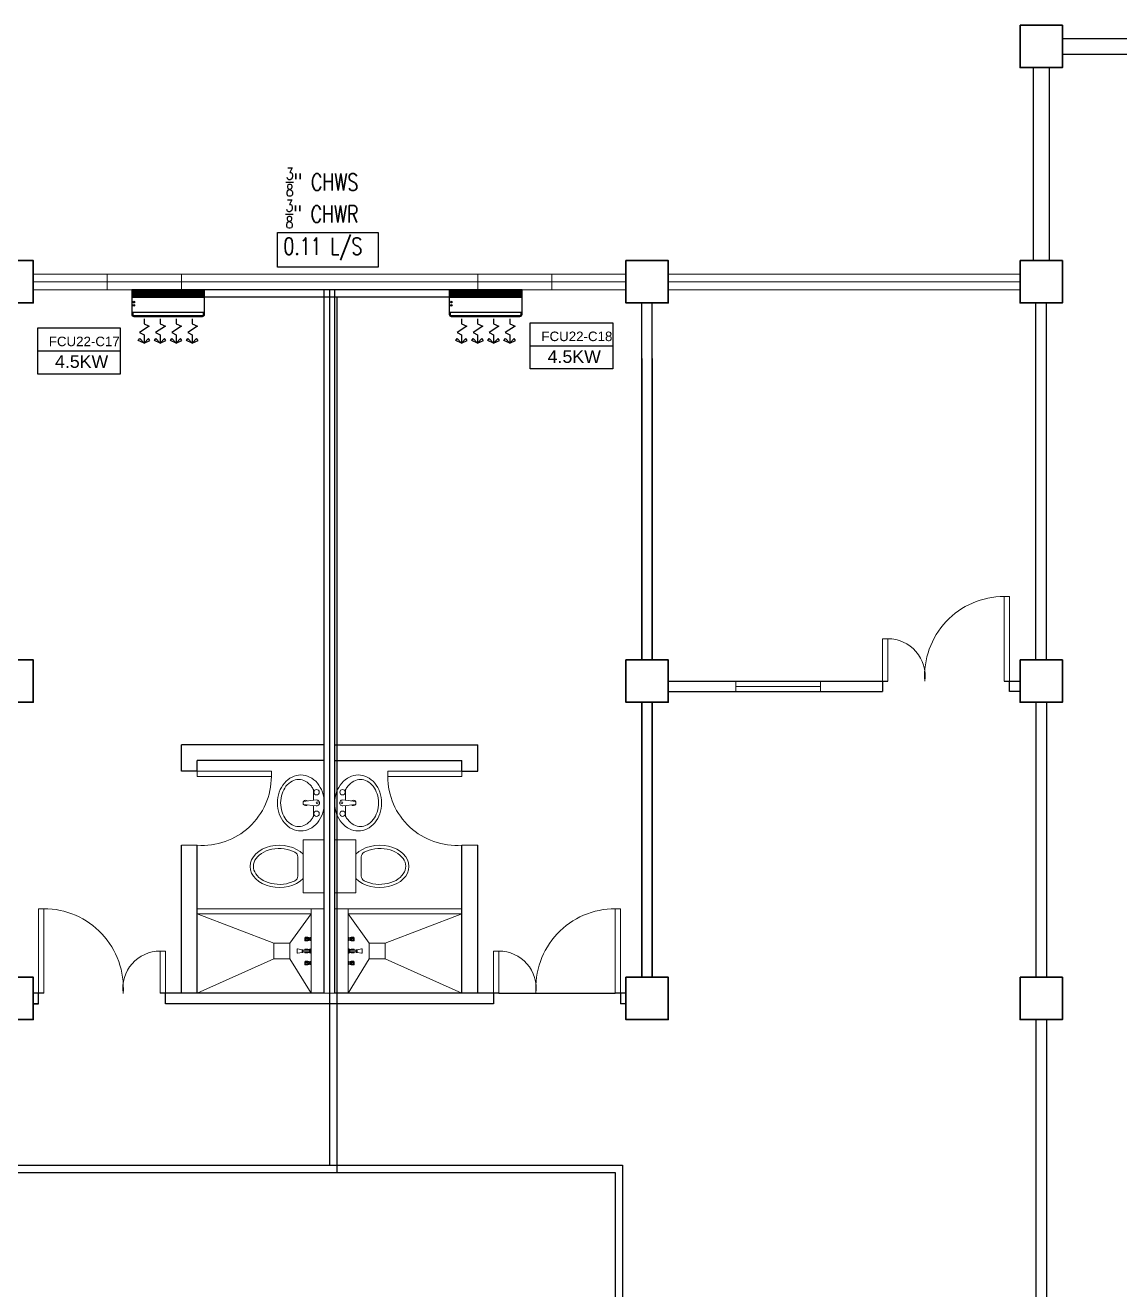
# Model space of a CAD drawing. Header units: millimetres. Extents: x 5 to 430, y 3 to 339.
# Drawn here: x 39.12 to 49.46, y 49.32 to 61.28 of the extents above; entities that cross this region are included whole.
import ezdxf

# ---------------------------------------------------------------- set-up
doc = ezdxf.new("R2010")
doc.units = ezdxf.units.MM
doc.header["$MEASUREMENT"] = 0
for name, color, linetype in [('AIR', 7, 'Continuous'), ('fcu line', 7, 'Continuous'), ('fcu return', 7, 'Continuous'), ('Legends', 7, 'Continuous'), ('pipe label', 7, 'Continuous')]:
    doc.layers.add(name, color=color, linetype=linetype)
doc.styles.add('Arch-Dim', font='simplex.shx', dxfattribs={"width": 0.75})
doc.styles.get("Standard").update_dxf_attribs({"font": 'arial.ttf'})

# ---------------------------------------------------------------- blocks, each defined once
blk = doc.blocks.new('CARRIER-S30-32 (FCD)')
at = {"layer": 'AIR'}
for p, q in [((0.825, -0.05), (-0.825, -0.05)), ((0.825, -0.075), (-0.825, -0.075)), ((0.825, -0.1), (-0.825, -0.1)), ((0.825, -0.125), (-0.825, -0.125)), ((0.825, -0.15), (-0.825, -0.15)), ((-0.6, -0.025), (-0.6, -0.175)), ((-0.4, -0.025), (-0.4, -0.175)), ((-0.2, -0.025), (-0.2, -0.175)), ((0, -0.025), (0, -0.175)), ((0.2, -0.025), (0.2, -0.175)), ((0.4, -0.025), (0.4, -0.175)), ((0.6, -0.025), (0.6, -0.175))]:
    blk.add_line(p, q, dxfattribs=at)
for points in [[(-0.8, -0.62), (0.8, -0.62, 0.414214), (0.85, -0.57), (0.85, 0), (-0.85, 0), (-0.85, -0.57, 0.414214)], [(-0.8, -0.595), (0.8, -0.595, 0.414214), (0.825, -0.57), (0.825, -0.525), (-0.825, -0.525), (-0.825, -0.57, 0.414214)]]:
    blk.add_lwpolyline(points, format="xyb", close=True, dxfattribs=at)
for points in [[(-0.825, -0.025), (0.825, -0.025), (0.825, -0.175), (-0.825, -0.175)], [(-0.664, -1.134), (-0.562, -1.239), (-0.697, -1.177)], [(-0.461, -1.134), (-0.562, -1.239), (-0.428, -1.177)], [(-0.289, -1.134), (-0.188, -1.239), (-0.322, -1.177)], [(-0.086, -1.134), (-0.188, -1.239), (-0.053, -1.177)], [(0.086, -1.134), (0.187, -1.239), (0.053, -1.177)], [(0.289, -1.134), (0.187, -1.239), (0.322, -1.177)], [(0.461, -1.134), (0.562, -1.239), (0.428, -1.177)], [(0.664, -1.134), (0.562, -1.239), (0.697, -1.177)]]:
    blk.add_lwpolyline(points, close=True, dxfattribs=at)
for points in [[(-0.562, -0.678), (-0.562, -0.794), (-0.44, -0.843), (-0.667, -0.996), (-0.562, -1.044), (-0.562, -1.239)], [(-0.188, -0.678), (-0.188, -0.794), (-0.065, -0.843), (-0.292, -0.996), (-0.188, -1.044), (-0.188, -1.239)], [(0.187, -0.678), (0.187, -0.794), (0.31, -0.843), (0.083, -0.996), (0.187, -1.044), (0.187, -1.239)], [(0.562, -0.678), (0.562, -0.794), (0.685, -0.843), (0.458, -0.996), (0.562, -1.044), (0.562, -1.239)]]:
    blk.add_lwpolyline(points, dxfattribs=at)
for centre in [(-0.8, -0.285), (-0.8, -0.36)]:
    blk.add_circle(centre, 0.0187, dxfattribs=at)

msp = doc.modelspace()

# ---------------------------------------------------------------- linework, layer by layer
at = {"color": 8, "linetype": 'ByBlock', "lineweight": 25}
for p, q in [((54.622, 61.151), (48.922, 61.151)), ((54.622, 61.001), (48.922, 61.001)), ((48.647, 60.878), (48.647, 59.053)), ((48.797, 60.878), (48.797, 59.053)), ((41.947, 52.126), (41.947, 58.776)), ((42.047, 52.126), (42.047, 58.776)), ((44.947, 55.278), (44.947, 58.653)), ((45.047, 55.278), (45.047, 58.653)), ((48.672, 55.278), (48.672, 58.653)), ((48.772, 55.278), (48.772, 58.653)), ((44.947, 58.128), (44.947, 55.278)), ((45.047, 58.128), (45.047, 55.278)), ((45.197, 55.078), (47.272, 55.078)), ((47.222, 55.078), (47.222, 54.978)), ((48.372, 55.078), (48.522, 55.078)), ((48.422, 54.978), (48.422, 55.078)), ((44.947, 54.878), (44.947, 52.278)), ((44.947, 52.278), (44.947, 54.878)), ((45.047, 54.878), (45.047, 52.278)), ((45.047, 52.278), (45.047, 54.878)), ((45.197, 54.978), (47.222, 54.978)), ((48.522, 54.978), (48.422, 54.978)), ((48.672, 54.878), (48.672, 52.278)), ((48.772, 54.878), (48.772, 52.278)), ((39.297, 52.126), (39.197, 52.126)), ((39.247, 52.026), (39.247, 52.126)), ((41.947, 52.126), (40.397, 52.126)), ((40.447, 52.026), (40.447, 52.126)), ((43.597, 52.126), (42.047, 52.126)), ((43.547, 52.126), (43.547, 52.026)), ((44.797, 52.126), (44.697, 52.126)), ((44.747, 52.126), (44.747, 52.026)), ((39.247, 52.026), (39.197, 52.026)), ((39.197, 52.026), (39.247, 52.026)), ((43.547, 52.026), (40.447, 52.026)), ((44.797, 52.026), (44.747, 52.026)), ((48.672, 51.878), (48.672, 49.254)), ((48.772, 51.878), (48.772, 49.254))]:
    msp.add_line(p, q, dxfattribs=at)
at = {"color": 8, "linetype": 'ByBlock', "lineweight": 9}
for p, q in [((39.197, 58.926), (39.197, 58.926)), ((39.96, 58.926), (39.197, 58.926)), ((40.597, 58.851), (39.197, 58.851)), ((39.897, 58.926), (39.897, 58.776)), ((39.96, 58.926), (41.16, 58.926)), ((40.597, 58.776), (40.597, 58.926)), ((40.597, 58.851), (43.397, 58.851)), ((41.16, 58.926), (42.072, 58.926)), ((42.835, 58.926), (42.072, 58.926)), ((44.035, 58.926), (42.835, 58.926)), ((43.397, 58.926), (43.397, 58.776)), ((44.797, 58.851), (43.397, 58.851)), ((44.035, 58.926), (44.797, 58.926)), ((44.097, 58.926), (44.097, 58.776)), ((45.197, 58.926), (48.522, 58.926)), ((45.197, 58.926), (45.197, 58.926)), ((48.522, 58.853), (45.197, 58.853)), ((39.96, 58.776), (39.197, 58.776)), ((39.96, 58.776), (41.16, 58.776)), ((41.16, 58.776), (42.072, 58.776)), ((42.835, 58.776), (42.072, 58.776)), ((44.035, 58.776), (42.835, 58.776)), ((44.035, 58.776), (44.797, 58.776)), ((45.197, 58.776), (48.522, 58.776)), ((47.297, 58.776), (47.447, 58.776)), ((41.947, 57.976), (41.947, 52.126)), ((42.047, 57.976), (42.047, 52.126)), ((46.235, 55.078), (45.835, 55.078)), ((45.835, 55.078), (45.835, 54.978)), ((46.635, 55.028), (45.835, 55.028)), ((46.635, 54.978), (46.635, 55.078)), ((45.835, 54.978), (46.635, 54.978)), ((48.422, 54.978), (48.522, 54.978)), ((41.947, 54.511), (41.947, 52.561)), ((41.822, 52.126), (41.822, 52.926)), ((42.172, 52.126), (42.172, 52.926)), ((41.822, 52.126), (40.747, 52.126)), ((42.047, 52.126), (41.947, 52.126))]:
    msp.add_line(p, q, dxfattribs=at)
at = {"color": 8, "linetype": 'ByBlock', "lineweight": 25, "ltscale": 0.3}
for p, q in [((40.597, 54.226), (40.597, 54.476)), ((41.947, 54.476), (40.597, 54.476)), ((42.047, 54.476), (43.397, 54.476)), ((43.397, 54.226), (43.397, 54.476)), ((40.747, 54.226), (40.747, 54.326)), ((41.947, 54.326), (40.747, 54.326)), ((42.047, 54.326), (43.247, 54.326)), ((43.247, 54.226), (43.247, 54.326)), ((40.747, 54.226), (40.597, 54.226)), ((43.247, 54.226), (43.397, 54.226)), ((40.597, 52.126), (40.597, 53.526)), ((40.747, 52.126), (40.747, 53.526)), ((43.247, 52.126), (43.247, 53.526)), ((43.397, 52.126), (43.397, 53.526))]:
    msp.add_line(p, q, dxfattribs=at)
at = {"color": 8, "lineweight": 9}
for p, q in [((41.749, 53.94), (41.871, 53.954)), ((42.245, 53.94), (42.123, 53.954)), ((41.749, 53.911), (41.871, 53.898)), ((42.245, 53.911), (42.123, 53.898)), ((41.747, 53.576), (41.947, 53.576)), ((41.747, 53.076), (41.747, 53.576)), ((41.947, 53.576), (41.947, 53.076)), ((42.247, 53.576), (42.047, 53.576)), ((42.047, 53.576), (42.047, 53.076)), ((42.247, 53.076), (42.247, 53.576)), ((41.697, 53.235), (41.697, 53.416)), ((42.297, 53.235), (42.297, 53.416)), ((41.947, 53.076), (41.747, 53.076)), ((42.047, 53.076), (42.247, 53.076)), ((41.763, 52.652), (41.765, 52.652)), ((41.763, 52.626), (41.763, 52.652)), ((41.763, 52.626), (41.765, 52.626)), ((41.765, 52.652), (41.767, 52.656)), ((41.765, 52.626), (41.765, 52.652)), ((41.765, 52.626), (41.767, 52.623)), ((41.767, 52.656), (41.789, 52.656)), ((41.767, 52.623), (41.767, 52.656)), ((41.767, 52.623), (41.789, 52.623)), ((41.775, 52.645), (41.788, 52.645)), ((41.776, 52.652), (41.788, 52.652)), ((41.775, 52.633), (41.788, 52.633)), ((41.776, 52.626), (41.788, 52.626)), ((41.789, 52.656), (41.793, 52.654)), ((41.789, 52.653), (41.789, 52.645)), ((41.789, 52.626), (41.789, 52.633)), ((41.789, 52.623), (41.793, 52.625)), ((41.795, 52.653), (41.8, 52.653)), ((41.795, 52.625), (41.8, 52.625)), ((41.8, 52.625), (41.8, 52.653)), ((41.8, 52.653), (41.803, 52.653)), ((41.8, 52.625), (41.803, 52.626)), ((41.803, 52.626), (41.803, 52.653)), ((41.815, 52.651), (41.803, 52.651)), ((41.815, 52.628), (41.803, 52.628)), ((41.821, 52.656), (41.815, 52.653)), ((41.815, 52.626), (41.815, 52.653)), ((41.821, 52.622), (41.815, 52.626)), ((41.821, 52.656), (41.822, 52.656)), ((41.821, 52.622), (41.821, 52.656)), ((41.821, 52.622), (41.822, 52.622)), ((41.822, 52.622), (41.822, 52.656)), ((42.173, 52.656), (42.172, 52.656)), ((42.172, 52.622), (42.172, 52.656)), ((42.173, 52.622), (42.172, 52.622)), ((42.173, 52.656), (42.18, 52.653)), ((42.173, 52.622), (42.173, 52.656)), ((42.173, 52.622), (42.18, 52.626)), ((42.18, 52.626), (42.18, 52.653)), ((42.18, 52.651), (42.191, 52.651)), ((42.18, 52.628), (42.191, 52.628)), ((42.191, 52.626), (42.191, 52.653)), ((42.194, 52.653), (42.191, 52.653)), ((42.194, 52.625), (42.191, 52.626)), ((42.2, 52.653), (42.194, 52.653)), ((42.194, 52.625), (42.194, 52.653)), ((42.2, 52.625), (42.194, 52.625)), ((42.205, 52.656), (42.201, 52.654)), ((42.205, 52.623), (42.201, 52.625)), ((42.227, 52.656), (42.205, 52.656)), ((42.205, 52.653), (42.205, 52.645)), ((42.205, 52.626), (42.205, 52.633)), ((42.227, 52.623), (42.205, 52.623)), ((42.219, 52.652), (42.206, 52.652)), ((42.219, 52.626), (42.206, 52.626)), ((42.219, 52.645), (42.207, 52.645)), ((42.219, 52.633), (42.207, 52.633)), ((42.229, 52.652), (42.227, 52.656)), ((42.227, 52.623), (42.227, 52.656)), ((42.229, 52.626), (42.227, 52.623)), ((42.231, 52.652), (42.229, 52.652)), ((42.229, 52.626), (42.229, 52.652)), ((42.231, 52.626), (42.229, 52.626)), ((42.231, 52.626), (42.231, 52.652)), ((41.69, 52.545), (41.69, 52.506)), ((41.737, 52.538), (41.695, 52.547)), ((41.737, 52.513), (41.695, 52.505)), ((41.737, 52.513), (41.737, 52.538)), ((41.737, 52.538), (41.744, 52.538)), ((41.737, 52.513), (41.737, 52.538)), ((41.744, 52.513), (41.737, 52.513)), ((41.744, 52.538), (41.744, 52.513)), ((41.807, 52.533), (41.744, 52.533)), ((41.744, 52.518), (41.807, 52.518)), ((41.763, 52.533), (41.763, 52.539)), ((41.763, 52.539), (41.765, 52.539)), ((41.763, 52.513), (41.763, 52.518)), ((41.763, 52.513), (41.765, 52.513)), ((41.765, 52.539), (41.767, 52.542)), ((41.765, 52.533), (41.765, 52.539)), ((41.765, 52.513), (41.765, 52.518)), ((41.765, 52.513), (41.767, 52.509)), ((41.767, 52.533), (41.767, 52.542)), ((41.767, 52.542), (41.789, 52.542)), ((41.767, 52.509), (41.767, 52.518)), ((41.767, 52.509), (41.789, 52.509)), ((41.776, 52.539), (41.788, 52.539)), ((41.776, 52.513), (41.788, 52.513)), ((41.789, 52.542), (41.793, 52.54)), ((41.789, 52.539), (41.789, 52.533)), ((41.789, 52.512), (41.789, 52.518)), ((41.789, 52.509), (41.793, 52.511)), ((41.795, 52.54), (41.8, 52.54)), ((41.795, 52.512), (41.8, 52.512)), ((41.8, 52.533), (41.8, 52.54)), ((41.8, 52.54), (41.803, 52.539)), ((41.8, 52.512), (41.8, 52.518)), ((41.8, 52.512), (41.803, 52.512)), ((41.803, 52.533), (41.803, 52.539)), ((41.807, 52.537), (41.803, 52.537)), ((41.803, 52.512), (41.803, 52.518)), ((41.807, 52.514), (41.803, 52.514)), ((41.807, 52.543), (41.807, 52.508)), ((41.816, 52.543), (41.807, 52.543)), ((41.807, 52.518), (41.807, 52.533)), ((41.807, 52.508), (41.816, 52.508)), ((41.822, 52.555), (41.816, 52.543)), ((41.816, 52.543), (41.816, 52.508)), ((41.816, 52.508), (41.816, 52.543)), ((41.816, 52.508), (41.822, 52.497)), ((41.822, 52.497), (41.822, 52.555)), ((42.172, 52.555), (42.178, 52.543)), ((42.172, 52.497), (42.172, 52.555)), ((42.178, 52.508), (42.172, 52.497)), ((42.178, 52.543), (42.178, 52.508)), ((42.178, 52.508), (42.178, 52.543)), ((42.178, 52.543), (42.188, 52.543)), ((42.188, 52.508), (42.178, 52.508)), ((42.188, 52.543), (42.188, 52.508)), ((42.188, 52.537), (42.191, 52.537)), ((42.188, 52.533), (42.25, 52.533)), ((42.188, 52.518), (42.188, 52.533)), ((42.25, 52.518), (42.188, 52.518)), ((42.188, 52.514), (42.191, 52.514)), ((42.194, 52.54), (42.191, 52.539)), ((42.191, 52.533), (42.191, 52.539)), ((42.191, 52.512), (42.191, 52.518)), ((42.194, 52.512), (42.191, 52.512)), ((42.194, 52.533), (42.194, 52.54)), ((42.2, 52.54), (42.194, 52.54)), ((42.194, 52.512), (42.194, 52.518)), ((42.2, 52.512), (42.194, 52.512)), ((42.205, 52.542), (42.201, 52.54)), ((42.205, 52.509), (42.201, 52.511)), ((42.227, 52.542), (42.205, 52.542)), ((42.205, 52.539), (42.205, 52.533)), ((42.205, 52.512), (42.205, 52.518)), ((42.227, 52.509), (42.205, 52.509)), ((42.219, 52.539), (42.206, 52.539)), ((42.219, 52.513), (42.206, 52.513)), ((42.227, 52.533), (42.227, 52.542)), ((42.229, 52.539), (42.227, 52.542)), ((42.227, 52.509), (42.227, 52.518)), ((42.229, 52.513), (42.227, 52.509)), ((42.229, 52.533), (42.229, 52.539)), ((42.231, 52.539), (42.229, 52.539)), ((42.229, 52.513), (42.229, 52.518)), ((42.231, 52.513), (42.229, 52.513)), ((42.231, 52.533), (42.231, 52.539)), ((42.231, 52.513), (42.231, 52.518)), ((42.257, 52.538), (42.25, 52.538)), ((42.25, 52.538), (42.25, 52.513)), ((42.25, 52.513), (42.257, 52.513)), ((42.257, 52.538), (42.299, 52.547)), ((42.257, 52.513), (42.257, 52.538)), ((42.257, 52.513), (42.257, 52.538)), ((42.257, 52.513), (42.299, 52.505)), ((42.304, 52.545), (42.304, 52.506)), ((41.763, 52.399), (41.763, 52.425)), ((41.763, 52.425), (41.765, 52.425)), ((41.763, 52.399), (41.765, 52.399)), ((41.765, 52.425), (41.767, 52.429)), ((41.765, 52.399), (41.765, 52.425)), ((41.765, 52.399), (41.767, 52.395)), ((41.767, 52.395), (41.767, 52.429)), ((41.767, 52.429), (41.789, 52.429)), ((41.767, 52.395), (41.789, 52.395)), ((41.776, 52.425), (41.788, 52.425)), ((41.776, 52.418), (41.788, 52.418)), ((41.776, 52.406), (41.788, 52.406)), ((41.776, 52.399), (41.788, 52.399)), ((41.789, 52.429), (41.793, 52.427)), ((41.789, 52.425), (41.789, 52.418)), ((41.789, 52.399), (41.789, 52.406)), ((41.789, 52.395), (41.793, 52.398)), ((41.795, 52.426), (41.8, 52.426)), ((41.795, 52.398), (41.8, 52.398)), ((41.8, 52.426), (41.803, 52.425)), ((41.8, 52.398), (41.8, 52.426)), ((41.8, 52.398), (41.803, 52.399)), ((41.803, 52.399), (41.803, 52.425)), ((41.815, 52.423), (41.803, 52.423)), ((41.815, 52.401), (41.803, 52.401)), ((41.821, 52.429), (41.815, 52.426)), ((41.815, 52.398), (41.815, 52.426)), ((41.821, 52.395), (41.815, 52.398)), ((41.821, 52.395), (41.821, 52.429)), ((41.821, 52.429), (41.822, 52.429)), ((41.821, 52.395), (41.822, 52.395)), ((41.822, 52.395), (41.822, 52.429)), ((42.172, 52.395), (42.172, 52.429)), ((42.173, 52.429), (42.172, 52.429)), ((42.173, 52.395), (42.172, 52.395)), ((42.173, 52.395), (42.173, 52.429)), ((42.173, 52.429), (42.18, 52.426)), ((42.173, 52.395), (42.18, 52.398)), ((42.18, 52.398), (42.18, 52.426)), ((42.18, 52.423), (42.191, 52.423)), ((42.18, 52.401), (42.191, 52.401)), ((42.194, 52.426), (42.191, 52.425)), ((42.191, 52.399), (42.191, 52.425)), ((42.194, 52.398), (42.191, 52.399)), ((42.194, 52.398), (42.194, 52.426)), ((42.2, 52.426), (42.194, 52.426)), ((42.2, 52.398), (42.194, 52.398)), ((42.205, 52.429), (42.201, 52.427)), ((42.205, 52.395), (42.201, 52.398)), ((42.227, 52.429), (42.205, 52.429)), ((42.205, 52.425), (42.205, 52.418)), ((42.205, 52.399), (42.205, 52.406)), ((42.227, 52.395), (42.205, 52.395)), ((42.219, 52.425), (42.206, 52.425)), ((42.219, 52.399), (42.206, 52.399)), ((42.219, 52.418), (42.207, 52.418)), ((42.219, 52.406), (42.207, 52.406)), ((42.227, 52.395), (42.227, 52.429)), ((42.229, 52.425), (42.227, 52.429)), ((42.229, 52.399), (42.227, 52.395)), ((42.229, 52.399), (42.229, 52.425)), ((42.231, 52.425), (42.229, 52.425)), ((42.231, 52.399), (42.229, 52.399)), ((42.231, 52.399), (42.231, 52.425))]:
    msp.add_line(p, q, dxfattribs=at)
at = {"color": 8, "linetype": 'ByBlock', "lineweight": 9, "ltscale": 0.3}
for p, q in [((40.747, 53.526), (40.597, 53.526)), ((43.247, 53.526), (43.397, 53.526)), ((41.472, 52.601), (40.747, 52.876)), ((41.622, 52.601), (41.822, 52.876)), ((42.372, 52.601), (42.172, 52.876)), ((42.522, 52.601), (43.247, 52.876)), ((41.472, 52.451), (40.747, 52.126)), ((41.622, 52.451), (41.822, 52.126)), ((42.372, 52.451), (42.172, 52.126)), ((42.522, 52.451), (43.247, 52.126))]:
    msp.add_line(p, q, dxfattribs=at)
at = {"color": 8, "lineweight": 25}
msp.add_line((43.597, 52.126), (44.697, 52.126), dxfattribs=at)
at = {"color": 8, "linetype": 'ByBlock', "lineweight": 35}
for points in [[(48.522, 61.278), (48.922, 61.278), (48.922, 60.878), (48.522, 60.878)], [(38.797, 59.053), (39.197, 59.053), (39.197, 58.653), (38.797, 58.653)], [(44.797, 59.053), (45.197, 59.053), (45.197, 58.653), (44.797, 58.653)], [(48.522, 59.053), (48.922, 59.053), (48.922, 58.653), (48.522, 58.653)], [(38.797, 55.278), (39.197, 55.278), (39.197, 54.878), (38.797, 54.878)], [(44.797, 55.278), (45.197, 55.278), (45.197, 54.878), (44.797, 54.878)], [(48.522, 55.278), (48.922, 55.278), (48.922, 54.878), (48.522, 54.878)], [(38.797, 52.278), (39.197, 52.278), (39.197, 51.878), (38.797, 51.878)], [(44.797, 52.278), (45.197, 52.278), (45.197, 51.878), (44.797, 51.878)], [(48.522, 52.278), (48.922, 52.278), (48.922, 51.878), (48.522, 51.878)]]:
    msp.add_lwpolyline(points, close=True, dxfattribs=at)
at = {"color": 8, "lineweight": 13, "ltscale": 0.03}
for points in [[(48.372, 55.078), (48.422, 55.078), (48.422, 55.878), (48.372, 55.878)], [(47.222, 55.078), (47.272, 55.078), (47.272, 55.478), (47.222, 55.478)], [(40.747, 54.226), (40.747, 54.176), (41.447, 54.176), (41.447, 54.226)], [(43.247, 54.226), (43.247, 54.176), (42.547, 54.176), (42.547, 54.226)], [(39.297, 52.126), (39.247, 52.126), (39.247, 52.926), (39.297, 52.926)], [(44.697, 52.126), (44.747, 52.126), (44.747, 52.926), (44.697, 52.926)], [(40.447, 52.126), (40.397, 52.126), (40.397, 52.526), (40.447, 52.526)], [(43.547, 52.126), (43.597, 52.126), (43.597, 52.526), (43.547, 52.526)]]:
    msp.add_lwpolyline(points, close=True, dxfattribs=at)
at = {"color": 8, "lineweight": 9}
msp.add_lwpolyline([(45.835, 55.078), (46.635, 55.078), (46.635, 54.978), (45.835, 54.978)], close=True, dxfattribs=at)
for points in [[(41.726, 53.661, -0.11576), (41.644, 53.68, -0.104047), (41.57, 53.738, -0.090875), (41.522, 53.822, -0.083344), (41.505, 53.926, -0.083344), (41.522, 54.029, -0.090875), (41.57, 54.113, -0.104047), (41.644, 54.171, -0.11576), (41.726, 54.191, -0.11576), (41.809, 54.171, -0.104047), (41.882, 54.113, -0.090875), (41.93, 54.029, -0.083344), (41.947, 53.926, -0.083344), (41.93, 53.822, -0.090875), (41.882, 53.738, -0.104047), (41.809, 53.68, -0.11576)], [(42.268, 53.661, 0.11576), (42.351, 53.68, 0.104047), (42.424, 53.738, 0.090875), (42.472, 53.822, 0.083344), (42.489, 53.926, 0.083344), (42.472, 54.029, 0.090875), (42.424, 54.113, 0.104047), (42.351, 54.171, 0.11576), (42.268, 54.191, 0.11576), (42.186, 54.171, 0.104047), (42.112, 54.113, 0.090875), (42.064, 54.029, 0.083344), (42.047, 53.926, 0.083344), (42.064, 53.822, 0.090875), (42.112, 53.738, 0.104047), (42.186, 53.68, 0.11576)]]:
    msp.add_lwpolyline(points, format="xyb", close=True, dxfattribs=at)
for points in [[(41.705, 53.703, -0.124838), (41.643, 53.719, -0.105788), (41.585, 53.768, -0.086697), (41.549, 53.838, -0.076776), (41.535, 53.926, -0.076776), (41.549, 54.013, -0.086697), (41.585, 54.083, -0.105788), (41.643, 54.132, -0.124838), (41.705, 54.148, -0.124838), (41.768, 54.132, -0.105788), (41.825, 54.083, -0.040067), (41.845, 54.052), (41.845, 53.95, -0.040067)], [(42.289, 53.703, 0.124838), (42.352, 53.719, 0.105788), (42.409, 53.768, 0.086697), (42.446, 53.838, 0.076776), (42.459, 53.926, 0.076776), (42.446, 54.013, 0.086697), (42.409, 54.083, 0.105788), (42.352, 54.132, 0.124838), (42.289, 54.148, 0.124838), (42.227, 54.132, 0.105788), (42.169, 54.083, 0.040067), (42.149, 54.052), (42.149, 53.95, 0.040067)], [(41.845, 53.901), (41.845, 53.799, -0.040067), (41.825, 53.768, -0.105788), (41.768, 53.719, -0.124838), (41.705, 53.703, -0.124838)], [(42.149, 53.901), (42.149, 53.799, 0.040067), (42.169, 53.768, 0.105788), (42.227, 53.719, 0.124838), (42.289, 53.703, 0.124838)]]:
    msp.add_lwpolyline(points, format="xyb", dxfattribs=at)
at = {"color": 8, "linetype": 'ByBlock', "lineweight": 9, "ltscale": 0.3}
for points in [[(41.822, 52.876), (40.747, 52.876), (40.747, 52.926), (41.947, 52.926), (41.947, 52.926)], [(42.172, 52.876), (43.247, 52.876), (43.247, 52.926), (42.047, 52.926), (42.047, 52.926)]]:
    msp.add_lwpolyline(points, dxfattribs=at)
at = {"color": 8, "linetype": 'ByBlock', "lineweight": 9, "ltscale": 0.03}
for points in [[(41.622, 52.601), (41.622, 52.451), (41.472, 52.451), (41.472, 52.601)], [(42.372, 52.601), (42.372, 52.451), (42.522, 52.451), (42.522, 52.601)]]:
    msp.add_lwpolyline(points, close=True, dxfattribs=at)
at = {"color": 8, "lineweight": 9}
for centre, radius in [((41.874, 54.027), 0.0255), ((42.12, 54.027), 0.0255), ((41.881, 53.926), 0.0095), ((42.114, 53.926), 0.0095), ((41.874, 53.824), 0.0255), ((42.12, 53.824), 0.0255)]:
    msp.add_circle(centre, radius, dxfattribs=at)
at = {"color": 8, "lineweight": 13, "ltscale": 0.03}
for centre, radius, start, end in [((48.372, 55.126), 0.752, 90, 183.6952), ((47.272, 55.125), 0.353, 352.3719, 90), ((40.795, 54.176), 0.652, 265.7578, 0), ((43.199, 54.176), 0.652, 180, 274.2422), ((39.297, 52.174), 0.752, 356.3048, 90), ((44.697, 52.174), 0.752, 90, 183.6952), ((40.397, 52.173), 0.353, 90, 187.6281), ((43.597, 52.173), 0.353, 352.3719, 90)]:
    msp.add_arc(centre, radius, start, end, dxfattribs=at)
at = {"color": 8, "lineweight": 9}
for centre, radius, start, end in [((41.772, 53.926), 0.025, 161.3793, 198.6207), ((41.843, 53.926), 0.0948, 171.2026, 188.7974), ((41.772, 53.926), 0.025, 48.7978, 143.6932), ((41.874, 53.926), 0.028, 263.7545, 96.2455), ((42.12, 53.926), 0.028, 83.7545, 276.2455), ((42.222, 53.926), 0.025, 36.3068, 131.2022), ((42.151, 53.926), 0.0948, 351.2026, 8.7974), ((42.222, 53.926), 0.025, 341.3793, 18.6207), ((41.772, 53.926), 0.025, 216.3068, 311.2022), ((42.222, 53.926), 0.025, 228.7978, 323.6932), ((41.647, 53.416), 0.05, 0, 61.9916), ((42.347, 53.416), 0.05, 118.0084, 180), ((41.647, 53.235), 0.05, 298.1501, 0), ((42.347, 53.235), 0.05, 180, 241.8499)]:
    msp.add_arc(centre, radius, start, end, dxfattribs=at)
at = {"color": 8, "lineweight": 9, "extrusion": (0, 0, -1)}
msp.add_ellipse((41.522, 53.326), major_axis=(0.275, 0), ratio=0.727273, start_param=0.612555, end_param=5.670631, dxfattribs=at)
at = {"color": 8, "lineweight": 9}
for centre, major_axis, ratio, start_param, end_param in [((42.472, 53.326), (-0.275, 0), 0.727273, 0.612555, 5.670631), ((42.2, 52.657), (-0.00268, 0.00268), 1, 2.356082, 2.850023), ((42.204, 52.639), (-0.00268, 0.00268), 1, 0.203142, 1.36743), ((42.2, 52.622), (-0.00268, 0.00268), 1, -1.279452, -0.785511), ((42.212, 52.635), (-0.00887, 0.00887), 1, -0.157871, 0.203142), ((42.212, 52.644), (0.00887, 0.00887), 1, 2.938226, 3.299239), ((42.212, 52.668), (-0.0118, 0.0118), 1, 1.703115, 1.83534), ((42.212, 52.611), (-0.0118, 0.0118), 1, -0.264769, -0.132543), ((42.206, 52.656), (-0.00268, 0.00268), 1, 1.728443, 2.356082), ((42.207, 52.642), (0.00268, 0.00268), 1, 0.785286, 1.412925), ((42.207, 52.637), (0.00268, 0.00268), 1, 3.299239, 3.926878), ((42.206, 52.622), (0.00268, 0.00268), 1, 0.785286, 1.412925), ((42.218, 52.665), (-0.00896, 0.00896), 1, 2.418785, 3.129871), ((42.218, 52.635), (0.00738, 0.00738), 1, 6.21008, 6.994878), ((42.218, 52.644), (0.00738, 0.00738), 1, 4.000472, 4.78527), ((42.218, 52.614), (-0.00896, 0.00896), 1, -1.559299, -0.848214), ((42.223, 52.639), (-0.00268, 0.00268), 1, 3.214474, 4.639283), ((41.693, 52.508), (0.00268, 0.00268), 1, 2.92514, 4.295202), ((42.2, 52.543), (0.00268, 0.00268), 1, 3.926878, 4.42082), ((42.2, 52.508), (-0.00268, 0.00268), 1, -1.279452, -0.785511), ((42.212, 52.554), (0.0118, 0.0118), 1, 3.273911, 3.406137), ((42.212, 52.497), (0.0118, 0.0118), 1, 1.306028, 1.438253), ((42.206, 52.543), (0.00268, 0.00268), 1, 3.299239, 3.926878), ((42.206, 52.509), (-0.00268, 0.00268), 1, -0.785511, -0.157871), ((42.218, 52.551), (-0.00896, 0.00896), 1, 2.418785, 3.129871), ((42.218, 52.5), (0.00896, 0.00896), 1, 0.011497, 0.722582), ((42.301, 52.543), (0.00268, 0.00268), 1, 6.066508, 7.43657), ((42.2, 52.43), (0.00268, 0.00268), 1, 3.926878, 4.42082), ((42.204, 52.412), (-0.00268, 0.00268), 1, 0.203142, 1.36743), ((42.2, 52.394), (0.00268, 0.00268), 1, 0.291344, 0.785286), ((42.212, 52.407), (0.00887, 0.00887), 1, 1.412925, 1.773938), ((42.212, 52.417), (-0.00887, 0.00887), 1, 1.36743, 1.728443), ((42.212, 52.44), (-0.0118, 0.0118), 1, 1.703115, 1.83534), ((42.212, 52.384), (-0.0118, 0.0118), 1, -0.264769, -0.132543), ((42.206, 52.429), (0.00268, 0.00268), 1, 3.299239, 3.926878), ((42.207, 52.414), (0.00268, 0.00268), 1, 0.785286, 1.412925), ((42.207, 52.41), (0.00268, 0.00268), 1, 3.299239, 3.926878), ((42.206, 52.395), (-0.00268, 0.00268), 1, -0.785511, -0.157871), ((42.218, 52.438), (0.00896, 0.00896), 1, 3.989582, 4.700667), ((42.218, 52.408), (-0.00738, 0.00738), 1, 4.639283, 5.424081), ((42.218, 52.416), (0.00738, 0.00738), 1, 4.000472, 4.78527), ((42.218, 52.386), (-0.00896, 0.00896), 1, -1.559299, -0.848214), ((42.223, 52.412), (0.00268, 0.00268), 1, 4.78527, 6.21008)]:
    msp.add_ellipse(centre, major_axis=major_axis, ratio=ratio, start_param=start_param, end_param=end_param, dxfattribs=at)
at = {"color": 8, "lineweight": 9, "extrusion": (-2.88216e-41, 4.99074e-41, -1)}
for centre, major_axis, start_param, end_param in [((41.771, 52.639), (-0.00268, 0.00268), 4.78527, 6.21008), ((41.776, 52.665), (0.00896, 0.00896), 2.418785, 3.129871), ((41.776, 52.635), (0.00738, 0.00738), 4.639283, 5.424081), ((41.776, 52.644), (-0.00738, 0.00738), 4.000472, 4.78527), ((41.776, 52.614), (-0.00896, 0.00896), 0.011497, 0.722582), ((41.788, 52.656), (0.00268, 0.00268), 1.728443, 2.356082), ((41.788, 52.642), (-0.00268, 0.00268), 0.785286, 1.412925), ((41.788, 52.637), (-0.00268, 0.00268), 3.299239, 3.926878), ((41.788, 52.622), (0.00268, 0.00268), -0.785511, -0.157871), ((41.782, 52.668), (-0.0118, 0.0118), 3.273911, 3.406137), ((41.783, 52.635), (0.00887, 0.00887), -0.157871, 0.203142), ((41.783, 52.644), (0.00887, 0.00887), 1.36743, 1.728443), ((41.782, 52.611), (-0.0118, 0.0118), 1.306028, 1.438253), ((41.795, 52.657), (0.00268, 0.00268), 2.356082, 2.850023), ((41.79, 52.639), (-0.00268, 0.00268), 1.773938, 2.938226), ((41.795, 52.622), (0.00268, 0.00268), -1.279452, -0.785511), ((41.693, 52.543), (0.00268, 0.00268), 4.495711, 5.865773), ((41.776, 52.551), (-0.00896, 0.00896), 3.989582, 4.700667), ((41.776, 52.5), (-0.00896, 0.00896), 0.011497, 0.722582), ((41.788, 52.543), (-0.00268, 0.00268), 3.299239, 3.926878), ((41.788, 52.509), (-0.00268, 0.00268), 0.785286, 1.412925), ((41.782, 52.554), (0.0118, 0.0118), 1.703115, 1.83534), ((41.782, 52.497), (0.0118, 0.0118), -0.264769, -0.132543), ((41.795, 52.543), (-0.00268, 0.00268), 3.926878, 4.42082), ((41.795, 52.508), (-0.00268, 0.00268), 0.291344, 0.785286), ((41.771, 52.412), (-0.00268, 0.00268), 4.78527, 6.21008), ((41.776, 52.438), (0.00896, 0.00896), 2.418785, 3.129871), ((41.776, 52.408), (0.00738, 0.00738), 4.639283, 5.424081), ((41.776, 52.416), (-0.00738, 0.00738), 4.000472, 4.78527), ((41.776, 52.386), (-0.00896, 0.00896), 0.011497, 0.722582), ((41.788, 52.429), (0.00268, 0.00268), 1.728443, 2.356082), ((41.788, 52.414), (-0.00268, 0.00268), 0.785286, 1.412925), ((41.788, 52.41), (-0.00268, 0.00268), 3.299239, 3.926878), ((41.788, 52.395), (0.00268, 0.00268), -0.785511, -0.157871), ((41.782, 52.44), (-0.0118, 0.0118), 3.273911, 3.406137), ((41.783, 52.407), (0.00887, 0.00887), -0.157871, 0.203142), ((41.783, 52.417), (0.00887, 0.00887), 1.36743, 1.728443), ((41.782, 52.384), (0.0118, 0.0118), -0.264769, -0.132543), ((41.795, 52.43), (0.00268, 0.00268), 2.356082, 2.850023), ((41.79, 52.412), (-0.00268, 0.00268), 1.773938, 2.938226), ((41.795, 52.394), (0.00268, 0.00268), -1.279452, -0.785511)]:
    msp.add_ellipse(centre, major_axis=major_axis, ratio=1, start_param=start_param, end_param=end_param, dxfattribs=at)
at = {"color": 8, "lineweight": 9, "extrusion": (2.88216e-41, 4.99074e-41, -1)}
msp.add_ellipse((42.301, 52.508), major_axis=(-0.00268, 0.00268), ratio=1, start_param=2.92514, end_param=4.295202, dxfattribs=at)
at = {"color": 8, "lineweight": 9}
for points in [[(41.671, 53.191), (41.654, 53.182), (41.636, 53.175), (41.545, 53.148), (41.458, 53.153), (41.326, 53.211), (41.285, 53.261), (41.271, 53.359), (41.297, 53.411), (41.409, 53.485), (41.492, 53.503), (41.606, 53.487), (41.641, 53.476), (41.671, 53.46)], [(42.324, 53.191), (42.34, 53.182), (42.358, 53.175), (42.449, 53.148), (42.536, 53.153), (42.668, 53.211), (42.709, 53.261), (42.723, 53.359), (42.697, 53.411), (42.586, 53.485), (42.502, 53.503), (42.388, 53.487), (42.353, 53.476), (42.324, 53.46)]]:
    msp.add_open_spline(points, degree=3, knots=[0.937253, 0.937253, 0.937253, 0.937253, 1.185372, 1.185372, 2.113864, 2.113864, 3.042356, 3.042356, 3.970847, 3.970847, 4.899339, 4.899339, 5.346062, 5.346062, 5.346062, 5.346062], dxfattribs=at)
at = {"color": 8, "linetype": 'ByBlock', "lineweight": 9}
for p in [(40.56, 58.776), (43.435, 58.776)]:
    msp.add_point(p, dxfattribs=at)
at = {"layer": 'fcu line', "linetype": 'Continuous'}
for p, q in [((43.472, 58.776), (40.472, 58.776)), ((41.996, 58.776), (41.996, 50.501)), ((22.208, 50.501), (44.765, 50.501)), ((44.765, 50.501), (44.765, 44.757))]:
    msp.add_line(p, q, dxfattribs=at)
at = {"layer": 'fcu return', "linetype": 'Continuous'}
for p, q in [((43.472, 58.706), (40.472, 58.706)), ((42.066, 58.706), (42.066, 50.431)), ((22.208, 50.431), (44.695, 50.431)), ((44.695, 50.431), (44.695, 44.827))]:
    msp.add_line(p, q, dxfattribs=at)
at = {"layer": 'Legends', "linetype": 'Continuous', "lineweight": 25}
for p, q in [((43.894, 58.247), (44.673, 58.247)), ((39.239, 58.199), (40.018, 58.199))]:
    msp.add_line(p, q, dxfattribs=at)
at = {"layer": 'Legends'}
for points in [[(43.894, 58.466), (44.673, 58.466), (44.673, 58.029), (43.894, 58.029)], [(39.239, 58.418), (40.018, 58.418), (40.018, 57.981), (39.239, 57.981)]]:
    msp.add_lwpolyline(points, close=True, dxfattribs=at)
at = {"layer": 'pipe label', "color": 2, "linetype": 'Continuous', "lineweight": 25}
msp.add_lwpolyline([(41.506, 59.319), (42.458, 59.319), (42.458, 58.992), (41.506, 58.992)], close=True, dxfattribs=at)

# ---------------------------------------------------------------- block references
at = {"layer": 'AIR', "xscale": 0.4053817101480872, "yscale": 0.4053817101480872, "zscale": 0.4053817101480872}
for p in [(40.472, 58.776), (43.472, 58.776)]:
    msp.add_blockref('CARRIER-S30-32 (FCD)', p, dxfattribs=at)

# ---------------------------------------------------------------- texts
at = {"layer": 'Legends', "linetype": 'Continuous', "lineweight": 25, "attachment_point": 1}
for s, width, insert, char_height in [('FCU22-C17', 0.44811, (39.344, 58.334), 0.09), ('FCU22-C18', 0.44811, (43.999, 58.382), 0.09), ('4.5KW', 0.23674, (39.403, 58.159), 0.12), ('4.5KW', 0.23674, (44.058, 58.206), 0.12)]:
    msp.add_mtext_dynamic_manual_height_columns(s, width=width, gutter_width=1.011, heights=[0], dxfattribs=dict(at, insert=insert, char_height=char_height))
at = {"layer": 'pipe label', "color": 3, "linetype": 'Continuous', "lineweight": 25, "insert": (41.585, 59.93), "char_height": 0.16, "attachment_point": 1, "style": 'Arch-Dim'}
msp.add_mtext_dynamic_manual_height_columns('\\A1;{\\H0.7x;\\S3/8;}" CHWS', width=1.17294, gutter_width=1.011, heights=[0], dxfattribs=at)
at = {"layer": 'pipe label', "color": 240, "linetype": 'Continuous', "lineweight": 25, "insert": (41.582, 59.627), "char_height": 0.16, "attachment_point": 1, "style": 'Arch-Dim'}
msp.add_mtext_dynamic_manual_height_columns('\\A1;{\\H0.7x;\\S3/8;}" CHWR', width=0.88035, gutter_width=1.011, heights=[0], dxfattribs=at)
at = {"layer": 'pipe label', "color": 2, "linetype": 'Continuous', "lineweight": 25, "insert": (41.561, 59.269), "char_height": 0.16, "attachment_point": 1, "style": 'Arch-Dim'}
msp.add_mtext_dynamic_manual_height_columns('0.11 L/S', width=0.89967, gutter_width=1.011, heights=[0], dxfattribs=at)

doc.saveas('drawing.dxf')
